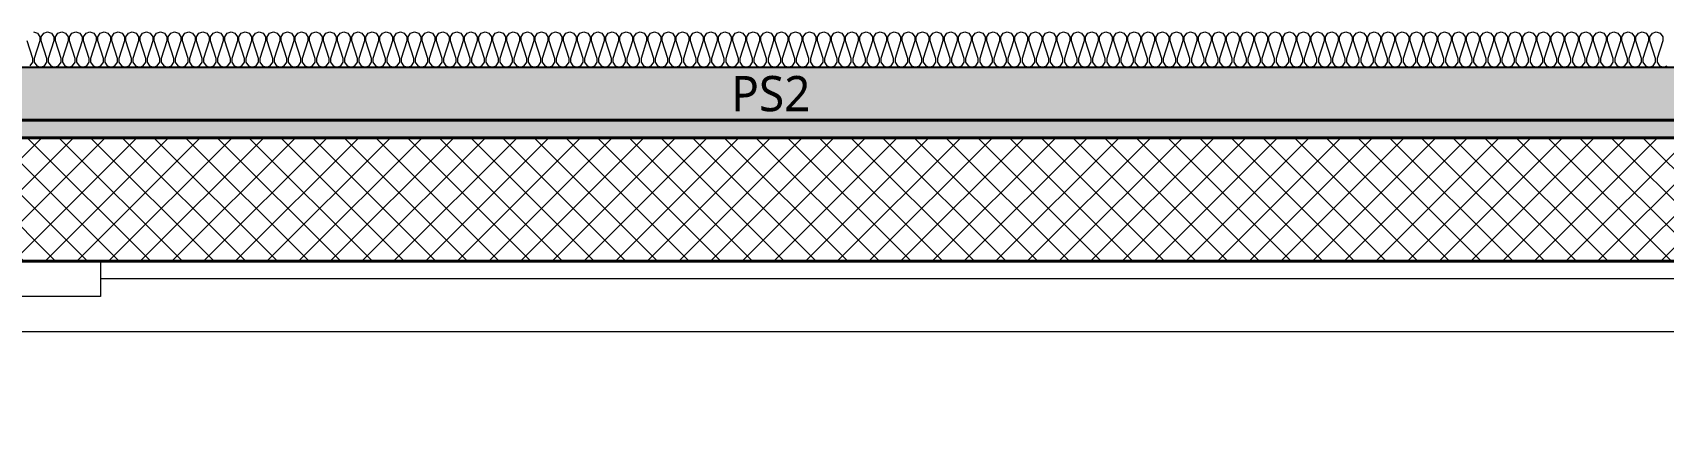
# Model space of a CAD drawing. Header units: millimetres. Extents: x 0 to 420000, y 0 to 297000.
# Drawn here: x 159420 to 164043, y 177200 to 178348 of the extents above; entities that cross this region are included whole.
import ezdxf
from ezdxf.enums import TextEntityAlignment as Align

# ---------------------------------------------------------------- set-up
doc = ezdxf.new("R2010")
doc.units = ezdxf.units.MM
doc.linetypes.add('CEN', pattern=[62, 60, -1, 0, -1])
for name, color, linetype, lineweight in [('A-AXIS-LINE', 1, 'CEN', 15), ('A-CONC-LIN1', 2, 'Continuous', 40), ('A-CONC-LIN2', 7, 'Continuous', 25), ('A-XXXX-INSL1', 15, 'Continuous', 18), ('A-XXXX-INSL2', 8, 'Continuous', 18)]:
    doc.layers.add(name, color=color, linetype=linetype, lineweight=lineweight)
doc.layers.add('A-CONC-SOLD', color=253, linetype='CEN')
doc.layers.add('A-XXXX-NPLT', color=144, linetype='Continuous', lineweight=15, plot=False)
doc.styles.add('맑은고딕', font='')
doc.styles.get('맑은고딕').set_extended_font_data('Malgun Gothic')

# ---------------------------------------------------------------- blocks, each defined once
blk = doc.blocks.new('axis(220316)')
at = {"layer": 'A-AXIS-LINE', "ltscale": 1000}
blk.add_line((4631788.1, -422118.7), (4955413.1, -422118.7), dxfattribs=at)
blk = doc.blocks.new('PS2(횡)')
at = {"layer": 'A-CONC-SOLD'}
h = blk.add_hatch(color=256, dxfattribs=at)
h.dxf.hatch_style = 1
h.paths.add_polyline_path([(1020, 0), (1020, -290), (1700, -290), (1937.4, -150), (9062.6, -150), (9300, -290), (9980, -290), (9980, 0)])
h = blk.add_hatch(color=256, dxfattribs=at)
h.dxf.hatch_style = 1
h.paths.add_polyline_path([(9980, -290), (9980, -350), (9280, -350), (9030, -200), (1970, -200), (1720, -350), (1020, -350), (1020, -290), (1700, -290), (1937.4, -150), (9062.6, -150), (9300, -290)])
at = {"layer": 'A-XXXX-INSL2'}
h = blk.add_hatch(dxfattribs=at)
h.set_pattern_fill('ANSI37', color=256, scale=20)
h.set_pattern_definition([(45, (-244012.5, -188500), (-44.90128, 44.90128), []), (135, (-244012.5, -188500), (-44.90128, -44.90128), [])])
h.paths.add_polyline_path([(1100, -550), (9900, -550), (9900, -350), (9280, -350), (9030, -200), (1970, -200), (1720, -350), (1100, -350)])
at = {"layer": 'A-CONC-LIN1', "color": 2}
for p, q in [((1320, -550), (1270, -350)), ((9680, -550), (9730, -350)), ((1320, -550), (9680, -550))]:
    blk.add_line(p, q, dxfattribs=at)
blk.add_lwpolyline([(9980, -290), (9980, -350), (9280, -350), (9030, -200), (1970, -200), (1720, -350), (1020, -350), (1020, -290), (1700, -290), (1937.4, -150), (9062.6, -150), (9300, -290)], close=True, dxfattribs=at)
at = {"layer": 'A-CONC-LIN2'}
blk.add_line((1020, 0), (9980, 0), dxfattribs=at)
at = {"layer": 'A-XXXX-INSL2'}
for p, q in [((1320, -550), (1100, -550)), ((9680, -550), (9900, -550))]:
    blk.add_line(p, q, dxfattribs=at)
at = {"layer": 'A-XXXX-NPLT'}
for p, q in [((1937.4, -150), (1020, -150)), ((9062.6, -150), (9980, -150))]:
    blk.add_line(p, q, dxfattribs=at)
at = {"layer": 'A-XXXX-NPLT', "style": '맑은고딕'}
blk.add_text('PS2', height=100, dxfattribs=at).set_placement((5500, -75), align=Align.MIDDLE)
blk = doc.blocks.new('횡3층')
at = {"layer": 'A-XXXX-INSL1'}
for points in [[(4778450.6, -237918.7), (4769750.6, -237918.7), (4769750.6, -238368.7), (4769197, -238368.7), (4769117, -237788.7), (4768084.1, -237788.7), (4768004.1, -238368.7), (4767450.6, -238368.7), (4767450.6, -237918.7), (4761200.6, -237918.7)], [(4761200.6, -237868.7), (4761200.6, -237968.7), (4758850.6, -237968.7)]]:
    blk.add_lwpolyline(points, dxfattribs=at)
at = {"layer": 'A-XXXX-INSL2'}
for points in [[(4761001.6, -237314.7), (4761008.6, -237304.7), (4761008.6, -237293.7), (4760992.6, -237243.7)], [(4761010.6, -237218.7), (4761021.6, -237222.7), (4761028.6, -237232.7), (4761028.6, -237243.7), (4761012.6, -237293.7), (4761012.6, -237304.7), (4761019.6, -237314.7), (4761030.6, -237318.7), (4761041.6, -237314.7), (4761048.6, -237304.7), (4761048.6, -237293.7), (4761032.6, -237243.7), (4761032.6, -237232.7), (4761039.6, -237222.7), (4761050.6, -237218.7), (4761061.6, -237222.7), (4761068.6, -237232.7), (4761068.6, -237243.7), (4761052.6, -237293.7), (4761052.6, -237304.7), (4761059.6, -237314.7), (4761070.6, -237318.7), (4761081.6, -237314.7), (4761088.6, -237304.7), (4761088.6, -237293.7), (4761072.6, -237243.7), (4761072.6, -237232.7), (4761079.6, -237222.7), (4761090.6, -237218.7), (4761101.6, -237222.7), (4761108.6, -237232.7), (4761108.6, -237243.7), (4761092.6, -237293.7), (4761092.6, -237304.7), (4761099.6, -237314.7), (4761110.6, -237318.7), (4761121.6, -237314.7), (4761128.6, -237304.7), (4761128.6, -237293.7), (4761112.6, -237243.7), (4761112.6, -237232.7), (4761119.6, -237222.7), (4761130.6, -237218.7), (4761141.6, -237222.7), (4761148.6, -237232.7), (4761148.6, -237243.7), (4761132.6, -237293.7), (4761132.6, -237304.7), (4761139.6, -237314.7), (4761150.6, -237318.7), (4761161.6, -237314.7), (4761168.6, -237304.7), (4761168.6, -237293.7), (4761152.6, -237243.7), (4761152.6, -237232.7), (4761159.6, -237222.7), (4761170.6, -237218.7), (4761181.6, -237222.7), (4761188.6, -237232.7), (4761188.6, -237243.7), (4761172.6, -237293.7), (4761172.6, -237304.7), (4761179.6, -237314.7), (4761190.6, -237318.7), (4761201.6, -237314.7), (4761208.6, -237304.7), (4761208.6, -237293.7), (4761192.6, -237243.7), (4761192.6, -237232.7), (4761199.6, -237222.7), (4761210.6, -237218.7), (4761221.6, -237222.7), (4761228.6, -237232.7), (4761228.6, -237243.7), (4761212.6, -237293.7), (4761212.6, -237304.7), (4761219.6, -237314.7), (4761230.6, -237318.7), (4761241.6, -237314.7), (4761248.6, -237304.7), (4761248.6, -237293.7), (4761232.6, -237243.7), (4761232.6, -237232.7), (4761239.6, -237222.7), (4761250.6, -237218.7), (4761261.6, -237222.7), (4761268.6, -237232.7), (4761268.6, -237243.7), (4761252.6, -237293.7), (4761252.6, -237304.7), (4761259.6, -237314.7), (4761270.6, -237318.7), (4761281.6, -237314.7), (4761288.6, -237304.7), (4761288.6, -237293.7), (4761272.6, -237243.7), (4761272.6, -237232.7), (4761279.6, -237222.7), (4761290.6, -237218.7), (4761301.6, -237222.7), (4761308.6, -237232.7), (4761308.6, -237243.7), (4761292.6, -237293.7), (4761292.6, -237304.7), (4761299.6, -237314.7), (4761310.6, -237318.7), (4761321.6, -237314.7), (4761328.6, -237304.7), (4761328.6, -237293.7), (4761312.6, -237243.7), (4761312.6, -237232.7), (4761319.6, -237222.7), (4761330.6, -237218.7), (4761341.6, -237222.7), (4761348.6, -237232.7), (4761348.6, -237243.7), (4761332.6, -237293.7), (4761332.6, -237304.7), (4761339.6, -237314.7), (4761350.6, -237318.7), (4761361.6, -237314.7), (4761368.6, -237304.7), (4761368.6, -237293.7), (4761352.6, -237243.7), (4761352.6, -237232.7), (4761359.6, -237222.7), (4761370.6, -237218.7), (4761381.6, -237222.7), (4761388.6, -237232.7), (4761388.6, -237243.7), (4761372.6, -237293.7), (4761372.6, -237304.7), (4761379.6, -237314.7), (4761390.6, -237318.7), (4761401.6, -237314.7), (4761408.6, -237304.7), (4761408.6, -237293.7), (4761392.6, -237243.7), (4761392.6, -237232.7), (4761399.6, -237222.7), (4761410.6, -237218.7), (4761421.6, -237222.7), (4761428.6, -237232.7), (4761428.6, -237243.7), (4761412.6, -237293.7), (4761412.6, -237304.7), (4761419.6, -237314.7), (4761430.6, -237318.7), (4761441.6, -237314.7), (4761448.6, -237304.7), (4761448.6, -237293.7), (4761432.6, -237243.7), (4761432.6, -237232.7), (4761439.6, -237222.7), (4761450.6, -237218.7), (4761461.6, -237222.7), (4761468.6, -237232.7), (4761468.6, -237243.7), (4761452.6, -237293.7), (4761452.6, -237304.7), (4761459.6, -237314.7), (4761470.6, -237318.7), (4761481.6, -237314.7), (4761488.6, -237304.7), (4761488.6, -237293.7), (4761472.6, -237243.7), (4761472.6, -237232.7), (4761479.6, -237222.7), (4761490.6, -237218.7), (4761501.6, -237222.7), (4761508.6, -237232.7), (4761508.6, -237243.7), (4761492.6, -237293.7), (4761492.6, -237304.7), (4761499.6, -237314.7), (4761510.6, -237318.7), (4761521.6, -237314.7), (4761528.6, -237304.7), (4761528.6, -237293.7), (4761512.6, -237243.7), (4761512.6, -237232.7), (4761519.6, -237222.7), (4761530.6, -237218.7), (4761541.6, -237222.7), (4761548.6, -237232.7), (4761548.6, -237243.7), (4761532.6, -237293.7), (4761532.6, -237304.7), (4761539.6, -237314.7), (4761550.6, -237318.7), (4761561.6, -237314.7), (4761568.6, -237304.7), (4761568.6, -237293.7), (4761552.6, -237243.7), (4761552.6, -237232.7), (4761559.6, -237222.7), (4761570.6, -237218.7), (4761581.6, -237222.7), (4761588.6, -237232.7), (4761588.6, -237243.7), (4761572.6, -237293.7), (4761572.6, -237304.7), (4761579.6, -237314.7), (4761590.6, -237318.7), (4761601.6, -237314.7), (4761608.6, -237304.7), (4761608.6, -237293.7), (4761592.6, -237243.7), (4761592.6, -237232.7), (4761599.6, -237222.7), (4761610.6, -237218.7), (4761621.6, -237222.7), (4761628.6, -237232.7), (4761628.6, -237243.7), (4761612.6, -237293.7), (4761612.6, -237304.7), (4761619.6, -237314.7), (4761630.6, -237318.7), (4761641.6, -237314.7), (4761648.6, -237304.7), (4761648.6, -237293.7), (4761632.6, -237243.7), (4761632.6, -237232.7), (4761639.6, -237222.7), (4761650.6, -237218.7), (4761661.6, -237222.7), (4761668.6, -237232.7), (4761668.6, -237243.7), (4761652.6, -237293.7), (4761652.6, -237304.7), (4761659.6, -237314.7), (4761670.6, -237318.7), (4761681.6, -237314.7), (4761688.6, -237304.7), (4761688.6, -237293.7), (4761672.6, -237243.7), (4761672.6, -237232.7), (4761679.6, -237222.7), (4761690.6, -237218.7), (4761701.6, -237222.7), (4761708.6, -237232.7), (4761708.6, -237243.7), (4761692.6, -237293.7), (4761692.6, -237304.7), (4761699.6, -237314.7), (4761710.6, -237318.7), (4761721.6, -237314.7), (4761728.6, -237304.7), (4761728.6, -237293.7), (4761712.6, -237243.7), (4761712.6, -237232.7), (4761719.6, -237222.7), (4761730.6, -237218.7), (4761741.6, -237222.7), (4761748.6, -237232.7), (4761748.6, -237243.7), (4761732.6, -237293.7), (4761732.6, -237304.7), (4761739.6, -237314.7), (4761750.6, -237318.7), (4761761.6, -237314.7), (4761768.6, -237304.7), (4761768.6, -237293.7), (4761752.6, -237243.7), (4761752.6, -237232.7), (4761759.6, -237222.7), (4761770.6, -237218.7), (4761781.6, -237222.7), (4761788.6, -237232.7), (4761788.6, -237243.7), (4761772.6, -237293.7), (4761772.6, -237304.7), (4761779.6, -237314.7), (4761790.6, -237318.7), (4761801.6, -237314.7), (4761808.6, -237304.7), (4761808.6, -237293.7), (4761792.6, -237243.7), (4761792.6, -237232.7), (4761799.6, -237222.7), (4761810.6, -237218.7), (4761821.6, -237222.7), (4761828.6, -237232.7), (4761828.6, -237243.7), (4761812.6, -237293.7), (4761812.6, -237304.7), (4761819.6, -237314.7), (4761830.6, -237318.7), (4761841.6, -237314.7), (4761848.6, -237304.7), (4761848.6, -237293.7), (4761832.6, -237243.7), (4761832.6, -237232.7), (4761839.6, -237222.7), (4761850.6, -237218.7), (4761861.6, -237222.7), (4761868.6, -237232.7), (4761868.6, -237243.7), (4761852.6, -237293.7), (4761852.6, -237304.7), (4761859.6, -237314.7), (4761870.6, -237318.7), (4761881.6, -237314.7), (4761888.6, -237304.7), (4761888.6, -237293.7), (4761872.6, -237243.7), (4761872.6, -237232.7), (4761879.6, -237222.7), (4761890.6, -237218.7), (4761901.6, -237222.7), (4761908.6, -237232.7), (4761908.6, -237243.7), (4761892.6, -237293.7), (4761892.6, -237304.7), (4761899.6, -237314.7), (4761910.6, -237318.7), (4761921.6, -237314.7), (4761928.6, -237304.7), (4761928.6, -237293.7), (4761912.6, -237243.7), (4761912.6, -237232.7), (4761919.6, -237222.7), (4761930.6, -237218.7), (4761941.6, -237222.7), (4761948.6, -237232.7), (4761948.6, -237243.7), (4761932.6, -237293.7), (4761932.6, -237304.7), (4761939.6, -237314.7), (4761950.6, -237318.7), (4761961.6, -237314.7), (4761968.6, -237304.7), (4761968.6, -237293.7), (4761952.6, -237243.7), (4761952.6, -237232.7), (4761959.6, -237222.7), (4761970.6, -237218.7), (4761981.6, -237222.7), (4761988.6, -237232.7), (4761988.6, -237243.7), (4761972.6, -237293.7), (4761972.6, -237304.7), (4761979.6, -237314.7), (4761990.6, -237318.7), (4762001.6, -237314.7), (4762008.6, -237304.7), (4762008.6, -237293.7), (4761992.6, -237243.7), (4761992.6, -237232.7), (4761999.6, -237222.7), (4762010.6, -237218.7), (4762021.6, -237222.7), (4762028.6, -237232.7), (4762028.6, -237243.7), (4762012.6, -237293.7), (4762012.6, -237304.7), (4762019.6, -237314.7), (4762030.6, -237318.7), (4762041.6, -237314.7), (4762048.6, -237304.7), (4762048.6, -237293.7), (4762032.6, -237243.7), (4762032.6, -237232.7), (4762039.6, -237222.7), (4762050.6, -237218.7), (4762061.6, -237222.7), (4762068.6, -237232.7), (4762068.6, -237243.7), (4762052.6, -237293.7), (4762052.6, -237304.7), (4762059.6, -237314.7), (4762070.6, -237318.7), (4762081.6, -237314.7), (4762088.6, -237304.7), (4762088.6, -237293.7), (4762072.6, -237243.7), (4762072.6, -237232.7), (4762079.6, -237222.7), (4762090.6, -237218.7), (4762101.6, -237222.7), (4762108.6, -237232.7), (4762108.6, -237243.7), (4762092.6, -237293.7), (4762092.6, -237304.7), (4762099.6, -237314.7), (4762110.6, -237318.7), (4762121.6, -237314.7), (4762128.6, -237304.7), (4762128.6, -237293.7), (4762112.6, -237243.7), (4762112.6, -237232.7), (4762119.6, -237222.7), (4762130.6, -237218.7), (4762141.6, -237222.7), (4762148.6, -237232.7), (4762148.6, -237243.7), (4762132.6, -237293.7), (4762132.6, -237304.7), (4762139.6, -237314.7), (4762150.6, -237318.7), (4762161.6, -237314.7), (4762168.6, -237304.7), (4762168.6, -237293.7), (4762152.6, -237243.7), (4762152.6, -237232.7), (4762159.6, -237222.7), (4762170.6, -237218.7), (4762181.6, -237222.7), (4762188.6, -237232.7), (4762188.6, -237243.7), (4762172.6, -237293.7), (4762172.6, -237304.7), (4762179.6, -237314.7), (4762190.6, -237318.7), (4762201.6, -237314.7), (4762208.6, -237304.7), (4762208.6, -237293.7), (4762192.6, -237243.7), (4762192.6, -237232.7), (4762199.6, -237222.7), (4762210.6, -237218.7), (4762221.6, -237222.7), (4762228.6, -237232.7), (4762228.6, -237243.7), (4762212.6, -237293.7), (4762212.6, -237304.7), (4762219.6, -237314.7), (4762230.6, -237318.7), (4762241.6, -237314.7), (4762248.6, -237304.7), (4762248.6, -237293.7), (4762232.6, -237243.7), (4762232.6, -237232.7), (4762239.6, -237222.7), (4762250.6, -237218.7), (4762261.6, -237222.7), (4762268.6, -237232.7), (4762268.6, -237243.7), (4762252.6, -237293.7), (4762252.6, -237304.7), (4762259.6, -237314.7), (4762270.6, -237318.7), (4762281.6, -237314.7), (4762288.6, -237304.7), (4762288.6, -237293.7), (4762272.6, -237243.7), (4762272.6, -237232.7), (4762279.6, -237222.7), (4762290.6, -237218.7), (4762301.6, -237222.7), (4762308.6, -237232.7), (4762308.6, -237243.7), (4762292.6, -237293.7), (4762292.6, -237304.7), (4762299.6, -237314.7), (4762310.6, -237318.7), (4762321.6, -237314.7), (4762328.6, -237304.7), (4762328.6, -237293.7), (4762312.6, -237243.7), (4762312.6, -237232.7), (4762319.6, -237222.7), (4762330.6, -237218.7), (4762341.6, -237222.7), (4762348.6, -237232.7), (4762348.6, -237243.7), (4762332.6, -237293.7), (4762332.6, -237304.7), (4762339.6, -237314.7), (4762350.6, -237318.7), (4762361.6, -237314.7), (4762368.6, -237304.7), (4762368.6, -237293.7), (4762352.6, -237243.7), (4762352.6, -237232.7), (4762359.6, -237222.7), (4762370.6, -237218.7), (4762381.6, -237222.7), (4762388.6, -237232.7), (4762388.6, -237243.7), (4762372.6, -237293.7), (4762372.6, -237304.7), (4762379.6, -237314.7), (4762390.6, -237318.7), (4762401.6, -237314.7), (4762408.6, -237304.7), (4762408.6, -237293.7), (4762392.6, -237243.7), (4762392.6, -237232.7), (4762399.6, -237222.7), (4762410.6, -237218.7), (4762421.6, -237222.7), (4762428.6, -237232.7), (4762428.6, -237243.7), (4762412.6, -237293.7), (4762412.6, -237304.7), (4762419.6, -237314.7), (4762430.6, -237318.7), (4762441.6, -237314.7), (4762448.6, -237304.7), (4762448.6, -237293.7), (4762432.6, -237243.7), (4762432.6, -237232.7), (4762439.6, -237222.7), (4762450.6, -237218.7), (4762461.6, -237222.7), (4762468.6, -237232.7), (4762468.6, -237243.7), (4762452.6, -237293.7), (4762452.6, -237304.7), (4762459.6, -237314.7), (4762470.6, -237318.7), (4762481.6, -237314.7), (4762488.6, -237304.7), (4762488.6, -237293.7), (4762472.6, -237243.7), (4762472.6, -237232.7), (4762479.6, -237222.7), (4762490.6, -237218.7), (4762501.6, -237222.7), (4762508.6, -237232.7), (4762508.6, -237243.7), (4762492.6, -237293.7), (4762492.6, -237304.7), (4762499.6, -237314.7), (4762510.6, -237318.7), (4762521.6, -237314.7), (4762528.6, -237304.7), (4762528.6, -237293.7), (4762512.6, -237243.7), (4762512.6, -237232.7), (4762519.6, -237222.7), (4762530.6, -237218.7), (4762541.6, -237222.7), (4762548.6, -237232.7), (4762548.6, -237243.7), (4762532.6, -237293.7), (4762532.6, -237304.7), (4762539.6, -237314.7), (4762550.6, -237318.7), (4762561.6, -237314.7), (4762568.6, -237304.7), (4762568.6, -237293.7), (4762552.6, -237243.7), (4762552.6, -237232.7), (4762559.6, -237222.7), (4762570.6, -237218.7), (4762581.6, -237222.7), (4762588.6, -237232.7), (4762588.6, -237243.7), (4762572.6, -237293.7), (4762572.6, -237304.7), (4762579.6, -237314.7), (4762590.6, -237318.7), (4762601.6, -237314.7), (4762608.6, -237304.7), (4762608.6, -237293.7), (4762592.6, -237243.7), (4762592.6, -237232.7), (4762599.6, -237222.7), (4762610.6, -237218.7), (4762621.6, -237222.7), (4762628.6, -237232.7), (4762628.6, -237243.7), (4762612.6, -237293.7), (4762612.6, -237304.7), (4762619.6, -237314.7), (4762630.6, -237318.7), (4762641.6, -237314.7), (4762648.6, -237304.7), (4762648.6, -237293.7), (4762632.6, -237243.7), (4762632.6, -237232.7), (4762639.6, -237222.7), (4762650.6, -237218.7), (4762661.6, -237222.7), (4762668.6, -237232.7), (4762668.6, -237243.7), (4762652.6, -237293.7), (4762652.6, -237304.7), (4762659.6, -237314.7), (4762670.6, -237318.7), (4762681.6, -237314.7), (4762688.6, -237304.7), (4762688.6, -237293.7), (4762672.6, -237243.7), (4762672.6, -237232.7), (4762679.6, -237222.7), (4762690.6, -237218.7), (4762701.6, -237222.7), (4762708.6, -237232.7), (4762708.6, -237243.7), (4762692.6, -237293.7), (4762692.6, -237304.7), (4762699.6, -237314.7), (4762710.6, -237318.7), (4762721.6, -237314.7), (4762728.6, -237304.7), (4762728.6, -237293.7), (4762712.6, -237243.7), (4762712.6, -237232.7), (4762719.6, -237222.7), (4762730.6, -237218.7), (4762741.6, -237222.7), (4762748.6, -237232.7), (4762748.6, -237243.7), (4762732.6, -237293.7), (4762732.6, -237304.7), (4762739.6, -237314.7), (4762750.6, -237318.7), (4762761.6, -237314.7), (4762768.6, -237304.7), (4762768.6, -237293.7), (4762752.6, -237243.7), (4762752.6, -237232.7), (4762759.6, -237222.7), (4762770.6, -237218.7), (4762781.6, -237222.7), (4762788.6, -237232.7), (4762788.6, -237243.7), (4762772.6, -237293.7), (4762772.6, -237304.7), (4762779.6, -237314.7), (4762790.6, -237318.7), (4762801.6, -237314.7), (4762808.6, -237304.7), (4762808.6, -237293.7), (4762792.6, -237243.7), (4762792.6, -237232.7), (4762799.6, -237222.7), (4762810.6, -237218.7), (4762821.6, -237222.7), (4762828.6, -237232.7), (4762828.6, -237243.7), (4762812.6, -237293.7), (4762812.6, -237304.7), (4762819.6, -237314.7), (4762830.6, -237318.7), (4762841.6, -237314.7), (4762848.6, -237304.7), (4762848.6, -237293.7), (4762832.6, -237243.7), (4762832.6, -237232.7), (4762839.6, -237222.7), (4762850.6, -237218.7), (4762861.6, -237222.7), (4762868.6, -237232.7), (4762868.6, -237243.7), (4762852.6, -237293.7), (4762852.6, -237304.7), (4762859.6, -237314.7), (4762870.6, -237318.7), (4762881.6, -237314.7), (4762888.6, -237304.7), (4762888.6, -237293.7), (4762872.6, -237243.7), (4762872.6, -237232.7), (4762879.6, -237222.7), (4762890.6, -237218.7), (4762901.6, -237222.7), (4762908.6, -237232.7), (4762908.6, -237243.7), (4762892.6, -237293.7), (4762892.6, -237304.7), (4762899.6, -237314.7), (4762910.6, -237318.7), (4762921.6, -237314.7), (4762928.6, -237304.7), (4762928.6, -237293.7), (4762912.6, -237243.7), (4762912.6, -237232.7), (4762919.6, -237222.7), (4762930.6, -237218.7), (4762941.6, -237222.7), (4762948.6, -237232.7), (4762948.6, -237243.7), (4762932.6, -237293.7), (4762932.6, -237304.7), (4762939.6, -237314.7), (4762950.6, -237318.7), (4762961.6, -237314.7), (4762968.6, -237304.7), (4762968.6, -237293.7), (4762952.6, -237243.7), (4762952.6, -237232.7), (4762959.6, -237222.7), (4762970.6, -237218.7), (4762981.6, -237222.7), (4762988.6, -237232.7), (4762988.6, -237243.7), (4762972.6, -237293.7), (4762972.6, -237304.7), (4762979.6, -237314.7), (4762990.6, -237318.7), (4763001.6, -237314.7), (4763008.6, -237304.7), (4763008.6, -237293.7), (4762992.6, -237243.7), (4762992.6, -237232.7), (4762999.6, -237222.7), (4763010.6, -237218.7), (4763021.6, -237222.7), (4763028.6, -237232.7), (4763028.6, -237243.7), (4763012.6, -237293.7), (4763012.6, -237304.7), (4763019.6, -237314.7), (4763030.6, -237318.7), (4763041.6, -237314.7), (4763048.6, -237304.7), (4763048.6, -237293.7), (4763032.6, -237243.7), (4763032.6, -237232.7), (4763039.6, -237222.7), (4763050.6, -237218.7), (4763061.6, -237222.7), (4763068.6, -237232.7), (4763068.6, -237243.7), (4763052.6, -237293.7), (4763052.6, -237304.7), (4763059.6, -237314.7), (4763070.6, -237318.7), (4763081.6, -237314.7), (4763088.6, -237304.7), (4763088.6, -237293.7), (4763072.6, -237243.7), (4763072.6, -237232.7), (4763079.6, -237222.7), (4763090.6, -237218.7), (4763101.6, -237222.7), (4763108.6, -237232.7), (4763108.6, -237243.7), (4763092.6, -237293.7), (4763092.6, -237304.7), (4763099.6, -237314.7), (4763110.6, -237318.7), (4763121.6, -237314.7), (4763128.6, -237304.7), (4763128.6, -237293.7), (4763112.6, -237243.7), (4763112.6, -237232.7), (4763119.6, -237222.7), (4763130.6, -237218.7), (4763141.6, -237222.7), (4763148.6, -237232.7), (4763148.6, -237243.7), (4763132.6, -237293.7), (4763132.6, -237304.7), (4763139.6, -237314.7), (4763150.6, -237318.7), (4763161.6, -237314.7), (4763168.6, -237304.7), (4763168.6, -237293.7), (4763152.6, -237243.7), (4763152.6, -237232.7), (4763159.6, -237222.7), (4763170.6, -237218.7), (4763181.6, -237222.7), (4763188.6, -237232.7), (4763188.6, -237243.7), (4763172.6, -237293.7), (4763172.6, -237304.7), (4763179.6, -237314.7), (4763190.6, -237318.7), (4763201.6, -237314.7), (4763208.6, -237304.7), (4763208.6, -237293.7), (4763192.6, -237243.7), (4763192.6, -237232.7), (4763199.6, -237222.7), (4763210.6, -237218.7), (4763221.6, -237222.7), (4763228.6, -237232.7), (4763228.6, -237243.7), (4763212.6, -237293.7), (4763212.6, -237304.7), (4763219.6, -237314.7), (4763230.6, -237318.7), (4763241.6, -237314.7), (4763248.6, -237304.7), (4763248.6, -237293.7), (4763232.6, -237243.7), (4763232.6, -237232.7), (4763239.6, -237222.7), (4763250.6, -237218.7), (4763261.6, -237222.7), (4763268.6, -237232.7), (4763268.6, -237243.7), (4763252.6, -237293.7), (4763252.6, -237304.7), (4763259.6, -237314.7), (4763270.6, -237318.7), (4763281.6, -237314.7), (4763288.6, -237304.7), (4763288.6, -237293.7), (4763272.6, -237243.7), (4763272.6, -237232.7), (4763279.6, -237222.7), (4763290.6, -237218.7), (4763301.6, -237222.7), (4763308.6, -237232.7), (4763308.6, -237243.7), (4763292.6, -237293.7), (4763292.6, -237304.7), (4763299.6, -237314.7), (4763310.6, -237318.7), (4763321.6, -237314.7), (4763328.6, -237304.7), (4763328.6, -237293.7), (4763312.6, -237243.7), (4763312.6, -237232.7), (4763319.6, -237222.7), (4763330.6, -237218.7), (4763341.6, -237222.7), (4763348.6, -237232.7), (4763348.6, -237243.7), (4763332.6, -237293.7), (4763332.6, -237304.7), (4763339.6, -237314.7), (4763350.6, -237318.7), (4763361.6, -237314.7), (4763368.6, -237304.7), (4763368.6, -237293.7), (4763352.6, -237243.7), (4763352.6, -237232.7), (4763359.6, -237222.7), (4763370.6, -237218.7), (4763381.6, -237222.7), (4763388.6, -237232.7), (4763388.6, -237243.7), (4763372.6, -237293.7), (4763372.6, -237304.7), (4763379.6, -237314.7), (4763390.6, -237318.7), (4763401.6, -237314.7), (4763408.6, -237304.7), (4763408.6, -237293.7), (4763392.6, -237243.7), (4763392.6, -237232.7), (4763399.6, -237222.7), (4763410.6, -237218.7), (4763421.6, -237222.7), (4763428.6, -237232.7), (4763428.6, -237243.7), (4763412.6, -237293.7), (4763412.6, -237304.7), (4763419.6, -237314.7), (4763430.6, -237318.7), (4763441.6, -237314.7), (4763448.6, -237304.7), (4763448.6, -237293.7), (4763432.6, -237243.7), (4763432.6, -237232.7), (4763439.6, -237222.7), (4763450.6, -237218.7), (4763461.6, -237222.7), (4763468.6, -237232.7), (4763468.6, -237243.7), (4763452.6, -237293.7), (4763452.6, -237304.7), (4763459.6, -237314.7), (4763470.6, -237318.7), (4763481.6, -237314.7), (4763488.6, -237304.7), (4763488.6, -237293.7), (4763472.6, -237243.7), (4763472.6, -237232.7), (4763479.6, -237222.7), (4763490.6, -237218.7), (4763501.6, -237222.7), (4763508.6, -237232.7), (4763508.6, -237243.7), (4763492.6, -237293.7), (4763492.6, -237304.7), (4763499.6, -237314.7), (4763510.6, -237318.7), (4763521.6, -237314.7), (4763528.6, -237304.7), (4763528.6, -237293.7), (4763512.6, -237243.7), (4763512.6, -237232.7), (4763519.6, -237222.7), (4763530.6, -237218.7), (4763541.6, -237222.7), (4763548.6, -237232.7), (4763548.6, -237243.7), (4763532.6, -237293.7), (4763532.6, -237304.7), (4763539.6, -237314.7), (4763550.6, -237318.7), (4763561.6, -237314.7), (4763568.6, -237304.7), (4763568.6, -237293.7), (4763552.6, -237243.7), (4763552.6, -237232.7), (4763559.6, -237222.7), (4763570.6, -237218.7), (4763581.6, -237222.7), (4763588.6, -237232.7), (4763588.6, -237243.7), (4763572.6, -237293.7), (4763572.6, -237304.7), (4763579.6, -237314.7), (4763590.6, -237318.7), (4763601.6, -237314.7), (4763608.6, -237304.7), (4763608.6, -237293.7), (4763592.6, -237243.7), (4763592.6, -237232.7), (4763599.6, -237222.7), (4763610.6, -237218.7), (4763621.6, -237222.7), (4763628.6, -237232.7), (4763628.6, -237243.7), (4763612.6, -237293.7), (4763612.6, -237304.7), (4763619.6, -237314.7), (4763630.6, -237318.7), (4763641.6, -237314.7), (4763648.6, -237304.7), (4763648.6, -237293.7), (4763632.6, -237243.7), (4763632.6, -237232.7), (4763639.6, -237222.7), (4763650.6, -237218.7), (4763661.6, -237222.7), (4763668.6, -237232.7), (4763668.6, -237243.7), (4763652.6, -237293.7), (4763652.6, -237304.7), (4763659.6, -237314.7), (4763670.6, -237318.7), (4763681.6, -237314.7), (4763688.6, -237304.7), (4763688.6, -237293.7), (4763672.6, -237243.7), (4763672.6, -237232.7), (4763679.6, -237222.7), (4763690.6, -237218.7), (4763701.6, -237222.7), (4763708.6, -237232.7), (4763708.6, -237243.7), (4763692.6, -237293.7), (4763692.6, -237304.7), (4763699.6, -237314.7), (4763710.6, -237318.7), (4763721.6, -237314.7), (4763728.6, -237304.7), (4763728.6, -237293.7), (4763712.6, -237243.7), (4763712.6, -237232.7), (4763719.6, -237222.7), (4763730.6, -237218.7), (4763741.6, -237222.7), (4763748.6, -237232.7), (4763748.6, -237243.7), (4763732.6, -237293.7), (4763732.6, -237304.7), (4763739.6, -237314.7), (4763750.6, -237318.7), (4763761.6, -237314.7), (4763768.6, -237304.7), (4763768.6, -237293.7), (4763752.6, -237243.7), (4763752.6, -237232.7), (4763759.6, -237222.7), (4763770.6, -237218.7), (4763781.6, -237222.7), (4763788.6, -237232.7), (4763788.6, -237243.7), (4763772.6, -237293.7), (4763772.6, -237304.7), (4763779.6, -237314.7), (4763790.6, -237318.7), (4763801.6, -237314.7), (4763808.6, -237304.7), (4763808.6, -237293.7), (4763792.6, -237243.7), (4763792.6, -237232.7), (4763799.6, -237222.7), (4763810.6, -237218.7), (4763821.6, -237222.7), (4763828.6, -237232.7), (4763828.6, -237243.7), (4763812.6, -237293.7), (4763812.6, -237304.7), (4763819.6, -237314.7), (4763830.6, -237318.7), (4763841.6, -237314.7), (4763848.6, -237304.7), (4763848.6, -237293.7), (4763832.6, -237243.7), (4763832.6, -237232.7), (4763839.6, -237222.7), (4763850.6, -237218.7), (4763861.6, -237222.7), (4763868.6, -237232.7), (4763868.6, -237243.7), (4763852.6, -237293.7), (4763852.6, -237304.7), (4763859.6, -237314.7), (4763870.6, -237318.7), (4763881.6, -237314.7), (4763888.6, -237304.7), (4763888.6, -237293.7), (4763872.6, -237243.7), (4763872.6, -237232.7), (4763879.6, -237222.7), (4763890.6, -237218.7), (4763901.6, -237222.7), (4763908.6, -237232.7), (4763908.6, -237243.7), (4763892.6, -237293.7), (4763892.6, -237304.7), (4763899.6, -237314.7), (4763910.6, -237318.7), (4763921.6, -237314.7), (4763928.6, -237304.7), (4763928.6, -237293.7), (4763912.6, -237243.7), (4763912.6, -237232.7), (4763919.6, -237222.7), (4763930.6, -237218.7), (4763941.6, -237222.7), (4763948.6, -237232.7), (4763948.6, -237243.7), (4763932.6, -237293.7), (4763932.6, -237304.7), (4763939.6, -237314.7), (4763950.6, -237318.7), (4763961.6, -237314.7), (4763968.6, -237304.7), (4763968.6, -237293.7), (4763952.6, -237243.7), (4763952.6, -237232.7), (4763959.6, -237222.7), (4763970.6, -237218.7), (4763981.6, -237222.7), (4763988.6, -237232.7), (4763988.6, -237243.7), (4763972.6, -237293.7), (4763972.6, -237304.7), (4763979.6, -237314.7), (4763990.6, -237318.7), (4764001.6, -237314.7), (4764008.6, -237304.7), (4764008.6, -237293.7), (4763992.6, -237243.7), (4763992.6, -237232.7), (4763999.6, -237222.7), (4764010.6, -237218.7), (4764021.6, -237222.7), (4764028.6, -237232.7), (4764028.6, -237243.7), (4764012.6, -237293.7), (4764012.6, -237304.7), (4764019.6, -237314.7), (4764030.6, -237318.7), (4764041.6, -237314.7), (4764048.6, -237304.7), (4764048.6, -237293.7), (4764032.6, -237243.7), (4764032.6, -237232.7), (4764039.6, -237222.7), (4764050.6, -237218.7), (4764061.6, -237222.7), (4764068.6, -237232.7), (4764068.6, -237243.7), (4764052.6, -237293.7), (4764052.6, -237304.7), (4764059.6, -237314.7), (4764070.6, -237318.7), (4764081.6, -237314.7), (4764088.6, -237304.7), (4764088.6, -237293.7), (4764072.6, -237243.7), (4764072.6, -237232.7), (4764079.6, -237222.7), (4764090.6, -237218.7), (4764101.6, -237222.7), (4764108.6, -237232.7), (4764108.6, -237243.7), (4764092.6, -237293.7), (4764092.6, -237304.7), (4764099.6, -237314.7), (4764110.6, -237318.7), (4764121.6, -237314.7), (4764128.6, -237304.7), (4764128.6, -237293.7), (4764112.6, -237243.7), (4764112.6, -237232.7), (4764119.6, -237222.7), (4764130.6, -237218.7), (4764141.6, -237222.7), (4764148.6, -237232.7), (4764148.6, -237243.7), (4764132.6, -237293.7), (4764132.6, -237304.7), (4764139.6, -237314.7), (4764150.6, -237318.7), (4764161.6, -237314.7), (4764168.6, -237304.7), (4764168.6, -237293.7), (4764152.6, -237243.7), (4764152.6, -237232.7), (4764159.6, -237222.7), (4764170.6, -237218.7), (4764181.6, -237222.7), (4764188.6, -237232.7), (4764188.6, -237243.7), (4764172.6, -237293.7), (4764172.6, -237304.7), (4764179.6, -237314.7), (4764190.6, -237318.7), (4764201.6, -237314.7), (4764208.6, -237304.7), (4764208.6, -237293.7), (4764192.6, -237243.7), (4764192.6, -237232.7), (4764199.6, -237222.7), (4764210.6, -237218.7), (4764221.6, -237222.7), (4764228.6, -237232.7), (4764228.6, -237243.7), (4764212.6, -237293.7), (4764212.6, -237304.7), (4764219.6, -237314.7), (4764230.6, -237318.7), (4764241.6, -237314.7), (4764248.6, -237304.7), (4764248.6, -237293.7), (4764232.6, -237243.7), (4764232.6, -237232.7), (4764239.6, -237222.7), (4764250.6, -237218.7), (4764261.6, -237222.7), (4764268.6, -237232.7), (4764268.6, -237243.7), (4764252.6, -237293.7), (4764252.6, -237304.7), (4764259.6, -237314.7), (4764270.6, -237318.7), (4764281.6, -237314.7), (4764288.6, -237304.7), (4764288.6, -237293.7), (4764272.6, -237243.7), (4764272.6, -237232.7), (4764279.6, -237222.7), (4764290.6, -237218.7), (4764301.6, -237222.7), (4764308.6, -237232.7), (4764308.6, -237243.7), (4764292.6, -237293.7), (4764292.6, -237304.7), (4764299.6, -237314.7), (4764310.6, -237318.7), (4764321.6, -237314.7), (4764328.6, -237304.7), (4764328.6, -237293.7), (4764312.6, -237243.7), (4764312.6, -237232.7), (4764319.6, -237222.7), (4764330.6, -237218.7), (4764341.6, -237222.7), (4764348.6, -237232.7), (4764348.6, -237243.7), (4764332.6, -237293.7), (4764332.6, -237304.7), (4764339.6, -237314.7), (4764350.6, -237318.7), (4764361.6, -237314.7), (4764368.6, -237304.7), (4764368.6, -237293.7), (4764352.6, -237243.7), (4764352.6, -237232.7), (4764359.6, -237222.7), (4764370.6, -237218.7), (4764381.6, -237222.7), (4764388.6, -237232.7), (4764388.6, -237243.7), (4764372.6, -237293.7), (4764372.6, -237304.7), (4764379.6, -237314.7), (4764390.6, -237318.7), (4764401.6, -237314.7), (4764408.6, -237304.7), (4764408.6, -237293.7), (4764392.6, -237243.7), (4764392.6, -237232.7), (4764399.6, -237222.7), (4764410.6, -237218.7), (4764421.6, -237222.7), (4764428.6, -237232.7), (4764428.6, -237243.7), (4764412.6, -237293.7), (4764412.6, -237304.7), (4764419.6, -237314.7), (4764430.6, -237318.7), (4764441.6, -237314.7), (4764448.6, -237304.7), (4764448.6, -237293.7), (4764432.6, -237243.7), (4764432.6, -237232.7), (4764439.6, -237222.7), (4764450.6, -237218.7), (4764461.6, -237222.7), (4764468.6, -237232.7), (4764468.6, -237243.7), (4764452.6, -237293.7), (4764452.6, -237304.7), (4764459.6, -237314.7), (4764470.6, -237318.7), (4764481.6, -237314.7), (4764488.6, -237304.7), (4764488.6, -237293.7), (4764472.6, -237243.7), (4764472.6, -237232.7), (4764479.6, -237222.7), (4764490.6, -237218.7), (4764501.6, -237222.7), (4764508.6, -237232.7), (4764508.6, -237243.7), (4764492.6, -237293.7), (4764492.6, -237304.7), (4764499.6, -237314.7), (4764510.6, -237318.7), (4764521.6, -237314.7), (4764528.6, -237304.7), (4764528.6, -237293.7), (4764512.6, -237243.7), (4764512.6, -237232.7), (4764519.6, -237222.7), (4764530.6, -237218.7), (4764541.6, -237222.7), (4764548.6, -237232.7), (4764548.6, -237243.7), (4764532.6, -237293.7), (4764532.6, -237304.7), (4764539.6, -237314.7), (4764550.6, -237318.7), (4764561.6, -237314.7), (4764568.6, -237304.7), (4764568.6, -237293.7), (4764552.6, -237243.7), (4764552.6, -237232.7), (4764559.6, -237222.7), (4764570.6, -237218.7), (4764581.6, -237222.7), (4764588.6, -237232.7), (4764588.6, -237243.7), (4764572.6, -237293.7), (4764572.6, -237304.7), (4764579.6, -237314.7), (4764590.6, -237318.7), (4764601.6, -237314.7), (4764608.6, -237304.7), (4764608.6, -237293.7), (4764592.6, -237243.7), (4764592.6, -237232.7), (4764599.6, -237222.7), (4764610.6, -237218.7), (4764621.6, -237222.7), (4764628.6, -237232.7), (4764628.6, -237243.7), (4764612.6, -237293.7), (4764612.6, -237304.7), (4764619.6, -237314.7), (4764630.6, -237318.7), (4764641.6, -237314.7), (4764648.6, -237304.7), (4764648.6, -237293.7), (4764632.6, -237243.7), (4764632.6, -237232.7), (4764639.6, -237222.7), (4764650.6, -237218.7), (4764661.6, -237222.7), (4764668.6, -237232.7), (4764668.6, -237243.7), (4764652.6, -237293.7), (4764652.6, -237304.7), (4764659.6, -237314.7), (4764670.6, -237318.7), (4764681.6, -237314.7), (4764688.6, -237304.7), (4764688.6, -237293.7), (4764672.6, -237243.7), (4764672.6, -237232.7), (4764679.6, -237222.7), (4764690.6, -237218.7), (4764701.6, -237222.7), (4764708.6, -237232.7), (4764708.6, -237243.7), (4764692.6, -237293.7), (4764692.6, -237304.7), (4764699.6, -237314.7), (4764710.6, -237318.7), (4764721.6, -237314.7), (4764728.6, -237304.7), (4764728.6, -237293.7), (4764712.6, -237243.7), (4764712.6, -237232.7), (4764719.6, -237222.7), (4764730.6, -237218.7), (4764741.6, -237222.7), (4764748.6, -237232.7), (4764748.6, -237243.7), (4764732.6, -237293.7), (4764732.6, -237304.7), (4764739.6, -237314.7), (4764750.6, -237318.7), (4764761.6, -237314.7), (4764768.6, -237304.7), (4764768.6, -237293.7), (4764752.6, -237243.7), (4764752.6, -237232.7), (4764759.6, -237222.7), (4764770.6, -237218.7), (4764781.6, -237222.7), (4764788.6, -237232.7), (4764788.6, -237243.7), (4764772.6, -237293.7), (4764772.6, -237304.7), (4764779.6, -237314.7), (4764790.6, -237318.7), (4764801.6, -237314.7), (4764808.6, -237304.7), (4764808.6, -237293.7), (4764792.6, -237243.7), (4764792.6, -237232.7), (4764799.6, -237222.7), (4764810.6, -237218.7), (4764821.6, -237222.7), (4764828.6, -237232.7), (4764828.6, -237243.7), (4764812.6, -237293.7), (4764812.6, -237304.7), (4764819.6, -237314.7), (4764830.6, -237318.7), (4764841.6, -237314.7), (4764848.6, -237304.7), (4764848.6, -237293.7), (4764832.6, -237243.7), (4764832.6, -237232.7), (4764839.6, -237222.7), (4764850.6, -237218.7), (4764861.6, -237222.7), (4764868.6, -237232.7), (4764868.6, -237243.7), (4764852.6, -237293.7), (4764852.6, -237304.7), (4764859.6, -237314.7), (4764870.6, -237318.7), (4764881.6, -237314.7), (4764888.6, -237304.7), (4764888.6, -237293.7), (4764872.6, -237243.7), (4764872.6, -237232.7), (4764879.6, -237222.7), (4764890.6, -237218.7), (4764901.6, -237222.7), (4764908.6, -237232.7), (4764908.6, -237243.7), (4764892.6, -237293.7), (4764892.6, -237304.7), (4764899.6, -237314.7), (4764910.6, -237318.7), (4764921.6, -237314.7), (4764928.6, -237304.7), (4764928.6, -237293.7), (4764912.6, -237243.7), (4764912.6, -237232.7), (4764919.6, -237222.7), (4764930.6, -237218.7), (4764941.6, -237222.7), (4764948.6, -237232.7), (4764948.6, -237243.7), (4764932.6, -237293.7), (4764932.6, -237304.7), (4764939.6, -237314.7), (4764950.6, -237318.7), (4764961.6, -237314.7), (4764968.6, -237304.7), (4764968.6, -237293.7), (4764952.6, -237243.7), (4764952.6, -237232.7), (4764959.6, -237222.7), (4764970.6, -237218.7), (4764981.6, -237222.7), (4764988.6, -237232.7), (4764988.6, -237243.7), (4764972.6, -237293.7), (4764972.6, -237304.7), (4764979.6, -237314.7), (4764990.6, -237318.7), (4765001.6, -237314.7), (4765008.6, -237304.7), (4765008.6, -237293.7), (4764992.6, -237243.7), (4764992.6, -237232.7), (4764999.6, -237222.7), (4765010.6, -237218.7), (4765021.6, -237222.7), (4765028.6, -237232.7), (4765028.6, -237243.7), (4765012.6, -237293.7), (4765012.6, -237304.7), (4765019.6, -237314.7), (4765030.6, -237318.7), (4765041.6, -237314.7), (4765048.6, -237304.7), (4765048.6, -237293.7), (4765032.6, -237243.7), (4765032.6, -237232.7), (4765039.6, -237222.7), (4765050.6, -237218.7), (4765061.6, -237222.7), (4765068.6, -237232.7), (4765068.6, -237243.7), (4765052.6, -237293.7), (4765052.6, -237304.7), (4765059.6, -237314.7), (4765070.6, -237318.7), (4765081.6, -237314.7), (4765088.6, -237304.7), (4765088.6, -237293.7), (4765072.6, -237243.7), (4765072.6, -237232.7), (4765079.6, -237222.7), (4765090.6, -237218.7), (4765101.6, -237222.7), (4765108.6, -237232.7), (4765108.6, -237243.7), (4765092.6, -237293.7), (4765092.6, -237304.7), (4765099.6, -237314.7), (4765110.6, -237318.7), (4765121.6, -237314.7), (4765128.6, -237304.7), (4765128.6, -237293.7), (4765112.6, -237243.7), (4765112.6, -237232.7), (4765119.6, -237222.7), (4765130.6, -237218.7), (4765141.6, -237222.7), (4765148.6, -237232.7), (4765148.6, -237243.7), (4765132.6, -237293.7), (4765132.6, -237304.7), (4765139.6, -237314.7), (4765150.6, -237318.7), (4765161.6, -237314.7), (4765168.6, -237304.7), (4765168.6, -237293.7), (4765152.6, -237243.7), (4765152.6, -237232.7), (4765159.6, -237222.7), (4765170.6, -237218.7), (4765181.6, -237222.7), (4765188.6, -237232.7), (4765188.6, -237243.7), (4765172.6, -237293.7), (4765172.6, -237304.7), (4765179.6, -237314.7), (4765190.6, -237318.7), (4765201.6, -237314.7), (4765208.6, -237304.7), (4765208.6, -237293.7), (4765192.6, -237243.7), (4765192.6, -237232.7), (4765199.6, -237222.7), (4765210.6, -237218.7), (4765221.6, -237222.7), (4765228.6, -237232.7), (4765228.6, -237243.7), (4765212.6, -237293.7), (4765212.6, -237304.7), (4765219.6, -237314.7), (4765230.6, -237318.7), (4765241.6, -237314.7), (4765248.6, -237304.7), (4765248.6, -237293.7), (4765232.6, -237243.7), (4765232.6, -237232.7), (4765239.6, -237222.7), (4765250.6, -237218.7), (4765261.6, -237222.7), (4765268.6, -237232.7), (4765268.6, -237243.7), (4765252.6, -237293.7), (4765252.6, -237304.7), (4765259.6, -237314.7), (4765270.6, -237318.7), (4765281.6, -237314.7), (4765288.6, -237304.7), (4765288.6, -237293.7), (4765272.6, -237243.7), (4765272.6, -237232.7), (4765279.6, -237222.7), (4765290.6, -237218.7), (4765301.6, -237222.7), (4765308.6, -237232.7), (4765308.6, -237243.7), (4765292.6, -237293.7), (4765292.6, -237304.7), (4765299.6, -237314.7), (4765310.6, -237318.7), (4765321.6, -237314.7), (4765328.6, -237304.7), (4765328.6, -237293.7), (4765312.6, -237243.7), (4765312.6, -237232.7), (4765319.6, -237222.7), (4765330.6, -237218.7), (4765341.6, -237222.7), (4765348.6, -237232.7), (4765348.6, -237243.7), (4765332.6, -237293.7), (4765332.6, -237304.7), (4765339.6, -237314.7), (4765350.6, -237318.7), (4765361.6, -237314.7), (4765368.6, -237304.7), (4765368.6, -237293.7), (4765352.6, -237243.7), (4765352.6, -237232.7), (4765359.6, -237222.7), (4765370.6, -237218.7), (4765381.6, -237222.7), (4765388.6, -237232.7), (4765388.6, -237243.7), (4765372.6, -237293.7), (4765372.6, -237304.7), (4765379.6, -237314.7), (4765390.6, -237318.7), (4765401.6, -237314.7), (4765408.6, -237304.7), (4765408.6, -237293.7), (4765392.6, -237243.7), (4765392.6, -237232.7), (4765399.6, -237222.7), (4765410.6, -237218.7), (4765421.6, -237222.7), (4765428.6, -237232.7), (4765428.6, -237243.7), (4765412.6, -237293.7), (4765412.6, -237304.7), (4765419.6, -237314.7), (4765430.6, -237318.7), (4765441.6, -237314.7), (4765448.6, -237304.7), (4765448.6, -237293.7), (4765432.6, -237243.7), (4765432.6, -237232.7), (4765439.6, -237222.7), (4765450.6, -237218.7), (4765461.6, -237222.7), (4765468.6, -237232.7), (4765468.6, -237243.7), (4765452.6, -237293.7), (4765452.6, -237304.7), (4765459.6, -237314.7), (4765470.6, -237318.7), (4765481.6, -237314.7), (4765488.6, -237304.7), (4765488.6, -237293.7), (4765472.6, -237243.7), (4765472.6, -237232.7), (4765479.6, -237222.7), (4765490.6, -237218.7), (4765501.6, -237222.7), (4765508.6, -237232.7), (4765508.6, -237243.7), (4765492.6, -237293.7), (4765492.6, -237304.7), (4765499.6, -237314.7), (4765510.6, -237318.7), (4765521.6, -237314.7), (4765528.6, -237304.7), (4765528.6, -237293.7), (4765512.6, -237243.7), (4765512.6, -237232.7), (4765519.6, -237222.7), (4765530.6, -237218.7), (4765541.6, -237222.7), (4765548.6, -237232.7), (4765548.6, -237243.7), (4765532.6, -237293.7), (4765532.6, -237304.7), (4765539.6, -237314.7), (4765550.6, -237318.7), (4765561.6, -237314.7), (4765568.6, -237304.7), (4765568.6, -237293.7), (4765552.6, -237243.7), (4765552.6, -237232.7), (4765559.6, -237222.7), (4765570.6, -237218.7), (4765581.6, -237222.7), (4765588.6, -237232.7), (4765588.6, -237243.7), (4765572.6, -237293.7), (4765572.6, -237304.7), (4765579.6, -237314.7), (4765590.6, -237318.7), (4765601.6, -237314.7), (4765608.6, -237304.7), (4765608.6, -237293.7), (4765592.6, -237243.7), (4765592.6, -237232.7), (4765599.6, -237222.7), (4765610.6, -237218.7), (4765621.6, -237222.7), (4765628.6, -237232.7), (4765628.6, -237243.7), (4765612.6, -237293.7), (4765612.6, -237304.7), (4765619.6, -237314.7), (4765630.6, -237318.7), (4765641.6, -237314.7)]]:
    blk.add_lwpolyline(points, dxfattribs=at)
blk.add_blockref('PS2(횡)', (4757600.6, -237318.7))

msp = doc.modelspace()

# ---------------------------------------------------------------- block references
at = {"layer": 'A-AXIS-LINE'}
msp.add_blockref('axis(220316)', (-4581588.1, 599618.7), dxfattribs=at)
at = {"layer": 'A-CONC-LIN1'}
msp.add_blockref('횡3층', (-4601588.1, 415568.7), dxfattribs=at)

doc.saveas('drawing.dxf')
